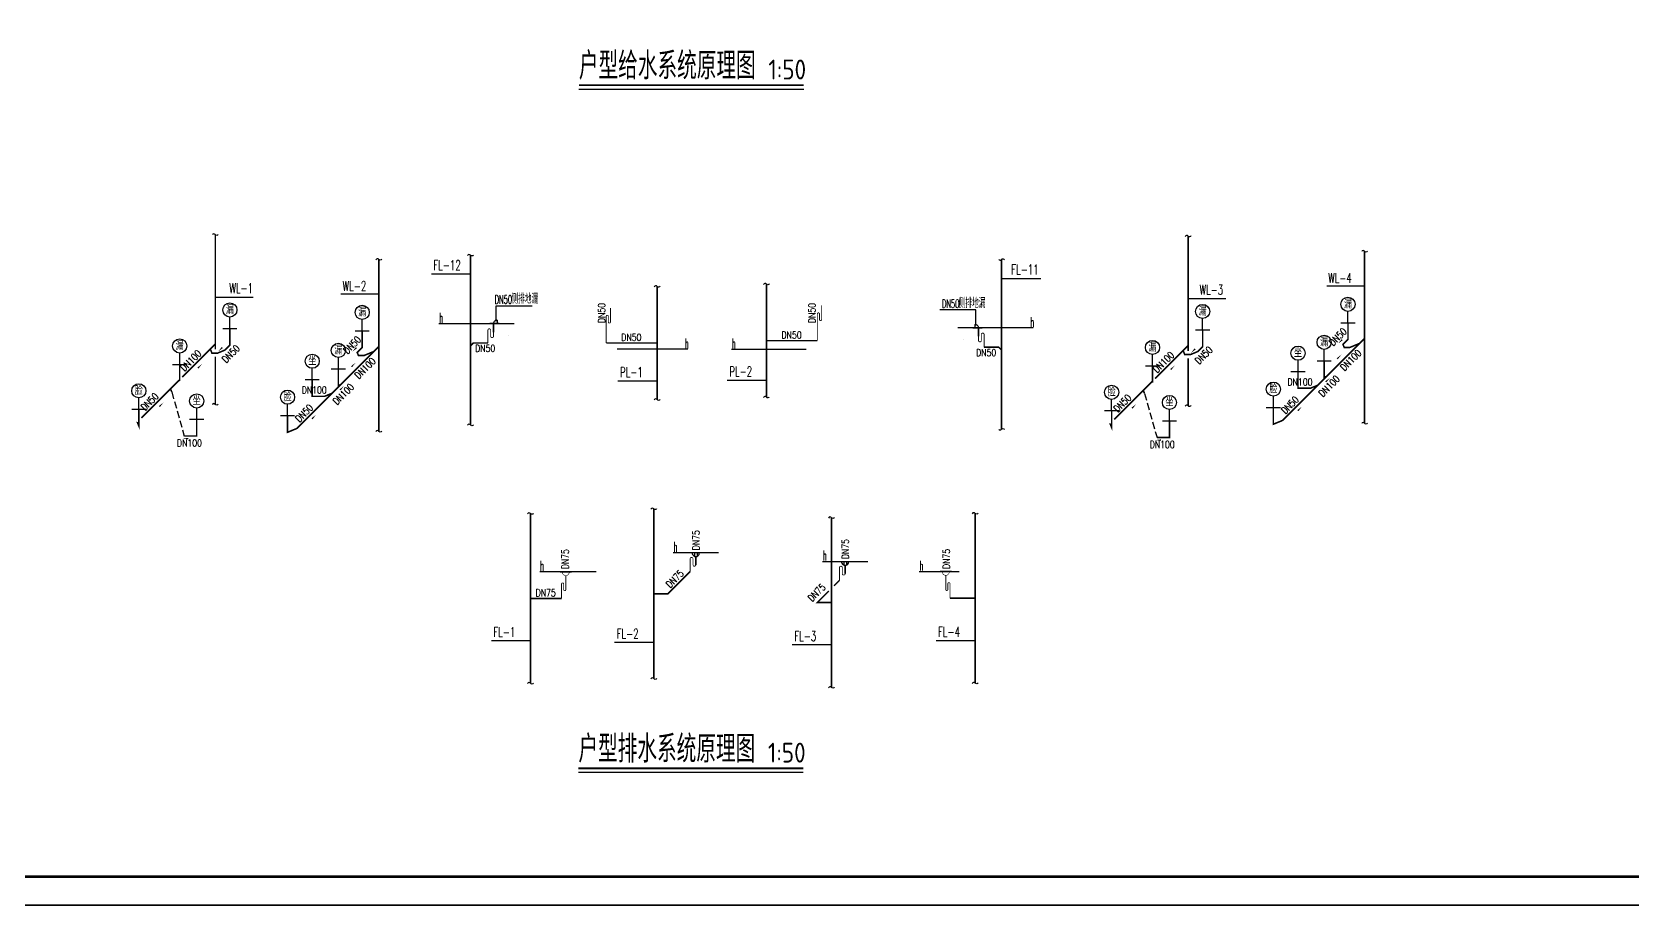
# Model space of a CAD drawing. Extents: x 27938 to 1507990, y 110129 to 923079.
# Drawn here: x 1194209 to 1222480, y 516555 to 531987 of the extents above; entities that cross this region are included whole.
import ezdxf
from ezdxf.enums import TextEntityAlignment as Align

# ---------------------------------------------------------------- set-up
doc = ezdxf.new("R2010")
doc.units = 0
doc.header["$LTSCALE"] = 1000
doc.header["$MEASUREMENT"] = 0
doc.linetypes.add('CONTINOUS', pattern=[0])
doc.linetypes.add('DASH', pattern=[0.35, 0.25, -0.1])
for name, color, linetype in [('----给排水', 4, 'Continuous'), ('DIM_SYMB', 3, 'Continuous'), ('DIM_废水', 31, 'Continuous'), ('DIM_污水', 2, 'Continuous'), ('DIM_阳台', 3, 'Continuous'), ('EQUIP_地漏', 7, 'Continuous'), ('EQUIP_废水', 7, 'Continuous'), ('EQUIP_污水', 7, 'Continuous'), ('EQUIP_餐饮排水', 7, 'Continuous'), ('GSG', 7, 'CONTINOUS'), ('PIPE-废水', 31, 'TG_F'), ('PIPE-污水', 2, 'W'), ('PIPE-餐饮排水', 41, 'P'), ('TEXT_废水', 7, 'Continuous'), ('TEXT_污水', 7, 'Continuous'), ('TEXT_餐饮排水', 7, 'Continuous'), ('TWT_IDEN', 3, 'Continuous'), ('TWT_LEAD', 3, 'Continuous'), ('TWT_TITLE', 7, 'Continuous'), ('图框', 140, 'Continuous')]:
    doc.layers.add(name, color=color, linetype=linetype)
doc.styles.add('_TWT_PIPEDN', font='SIMPLEX', dxfattribs={"width": 0.8, "height": 3.5, "bigfont": 'HZTXT'})
doc.styles.add('_TWT_SERIAL', font='SIMPLEX', dxfattribs={"width": 0.8, "height": 3.5, "bigfont": 'HZTXT'})
doc.styles.add('DIM_FONT_T3', font='SIMPLEX', dxfattribs={"width": 0.705882, "bigfont": 'GBCBIG'})
doc.styles.add('HZ', font='txt', dxfattribs={"bigfont": 'hztxt'})
doc.styles.get("Standard").update_dxf_attribs({"font": 'gbenor.shx', "bigfont": 'gbcbig.shx'})
doc.styles.add('TG_LINETYPE', font='SIMPLEX', dxfattribs={"width": 0.8, "height": 3, "bigfont": 'HZTXT'})
doc.linetypes.add('P', pattern='A,3,-0.2,["P",Standard,S=0.25,R=0,X=-0.1,Y=-0.115],-0.2', length=3.4)
doc.linetypes.add('TG_F', pattern='A,2,-0.3,["F",TG_LINETYPE,S=0.1,R=0,X=-0.23,Y=-0.15],0', length=2.3)
doc.linetypes.add('W', pattern='A,3,-0.2,["W",Standard,S=0.25,R=0,X=-0.1,Y=-0.115],-0.2', length=3.4)

# ---------------------------------------------------------------- blocks, each defined once
blk = doc.blocks.new('A$C4167170E')
blk.add_line((67, 61), (67, 0))
blk.add_lwpolyline([(67, 62, 0.433509), (0, 0, 0.433509)], format="xyb")
blk.add_lwpolyline([(99, 0), (-66, 0)])
at = {"style": 'HZ', "text_generation_flag": 4, "width": 1, "flags": 1}
for tag in ['UNIT', 'SPEC', 'WHAT']:
    blk.add_attdef(tag, (0, 62), '', height=0.0005, rotation=90, dxfattribs=at)
blk = doc.blocks.new('$TwtSys$00000091')
at = {"const_width": 30}
blk.add_lwpolyline([(0, 0), (0, 944, -1), (75, 944), (75, 744, 1), (150, 744), (150, 1244)], format="xyb", dxfattribs=at)
blk = doc.blocks.new('$TwtSys$00000325')
at = {"layer": 'GSG'}
for p, q in [((-124, 436), (124, 436)), ((-46, 436), (-46, 304)), ((46, 436), (46, 304))]:
    blk.add_line(p, q, dxfattribs=at)
at = {"layer": 'GSG', "const_width": 50}
blk.add_lwpolyline([(0, 295), (0, 0)], dxfattribs=at)
at = {"layer": 'GSG'}
blk.add_arc((0, 420), 125, 172.4512, 7.5488, dxfattribs=at)
blk = doc.blocks.new('$TwtSys$00000132')
at = {"elevation": 0}
blk.add_lwpolyline([(7, -101, -0.575183), (0, 0, 0.604745), (-11, 101, 16.924828)], format="xyb", dxfattribs=at)
blk = doc.blocks.new('$ATTACHMENT$00000056')
at = {"const_width": 30}
blk.add_lwpolyline([(0, 0), (0, 462, -0.75), (100, 462), (100, 227, 0.749772), (200, 225), (200, 531)], format="xyb", dxfattribs=at)
blk = doc.blocks.new('$ATTACHMENT$00000196')
blk.add_line((53, 944), (-347, 944))
for points, const_width in [([(-25, 944, -1.067664), (-275, 944)], 20), ([(0, 0), (0, 512, 1), (-75, 512), (-75, 312, -1), (-150, 312), (-150, 810)], 30)]:
    blk.add_lwpolyline(points, format="xyb", dxfattribs=dict(const_width=const_width))
at = {"style": 'HZ', "flags": 1}
for tag in ['WHAT', 'SPEC', 'UNIT']:
    blk.add_attdef(tag, (-150, 810), '', height=0.001, dxfattribs=at)

msp = doc.modelspace()

# ---------------------------------------------------------------- hatches: boundary and pattern name
at = {"layer": 'PIPE-废水'}
for points in [[(1202007, 526490.1), (1201997.3, 526499.9), (1202001.3, 526503.9)], [(1202007, 526490.1), (1202007, 526503.9), (1202001.3, 526503.9)], [(1211290.1, 526414.7), (1211290.1, 526428.4), (1211295.8, 526428.4)], [(1211290.1, 526414.7), (1211299.8, 526424.4), (1211295.8, 526428.4)], [(1205445.7, 522056.5), (1205455.4, 522046.7), (1205451.4, 522042.7)], [(1205445.7, 522056.5), (1205445.7, 522042.7), (1205451.4, 522042.7)], [(1208084.3, 521901), (1208074.6, 521910.7), (1208051.1, 521887.2)], [(1208084.3, 521901), (1208084.3, 521887.2), (1208051.1, 521887.2)]]:
    msp.add_hatch(color=256, dxfattribs=at).paths.add_polyline_path(points)
at = {"layer": 'PIPE-污水'}
for points in [[(1197705.2, 526452.1), (1197714.9, 526442.4), (1197718.9, 526446.4)], [(1197705.2, 526452.1), (1197718.9, 526452.1), (1197718.9, 526446.4)], [(1214893.9, 526425.7), (1214903.6, 526416), (1214907.6, 526420)], [(1214893.9, 526425.7), (1214907.6, 526425.7), (1214907.6, 526420)], [(1217373.5, 526464), (1217363.8, 526473.7), (1217357.3, 526467.2)], [(1217373.5, 526464), (1217360.8, 526458.7), (1217357.3, 526467.2)], [(1217395.5, 526411), (1217382.8, 526405.7), (1217386.3, 526397.2)], [(1217395.5, 526411), (1217395.5, 526397.2), (1217386.3, 526397.2)], [(1217461.9, 526552.4), (1217471.6, 526542.7), (1217475.7, 526546.7)], [(1217461.9, 526552.4), (1217475.7, 526552.4), (1217475.7, 526546.7)], [(1217495.5, 526411), (1217500.7, 526398.3), (1217498.2, 526397.2)], [(1217495.5, 526411), (1217495.5, 526397.2), (1217498.2, 526397.2)], [(1197388.8, 526310.7), (1197376.1, 526305.4), (1197379.6, 526296.9)], [(1197388.8, 526310.7), (1197388.8, 526296.9), (1197379.6, 526296.9)], [(1197488.8, 526310.7), (1197494, 526298), (1197491.5, 526296.9)], [(1197488.8, 526310.7), (1197488.8, 526296.9), (1197491.5, 526296.9)], [(1197616.8, 526363.7), (1197622.1, 526351), (1197624.6, 526352)], [(1197616.8, 526363.7), (1197626.5, 526354), (1197624.6, 526352)], [(1199955.1, 526321.3), (1199945.4, 526331.1), (1199938.9, 526324.6)], [(1199955.1, 526321.3), (1199942.4, 526316.1), (1199938.9, 526324.6)], [(1199977.1, 526268.3), (1199964.4, 526263), (1199967.9, 526254.5)], [(1199977.1, 526268.3), (1199977.1, 526254.5), (1199967.9, 526254.5)], [(1200043.5, 526409.7), (1200053.2, 526400), (1200057.3, 526404)], [(1200043.5, 526409.7), (1200057.3, 526409.7), (1200057.3, 526404)], [(1200077.1, 526268.3), (1200082.4, 526255.6), (1200079.8, 526254.5)], [(1200077.1, 526268.3), (1200077.1, 526254.5), (1200079.8, 526254.5)], [(1214577.4, 526284.3), (1214564.7, 526279), (1214568.3, 526270.5)], [(1214577.4, 526284.3), (1214577.4, 526270.5), (1214568.3, 526270.5)], [(1214677.4, 526284.3), (1214682.7, 526271.6), (1214680.2, 526270.5)], [(1214677.4, 526284.3), (1214677.4, 526270.5), (1214680.2, 526270.5)], [(1214805.5, 526337.3), (1214810.7, 526324.6), (1214813.3, 526325.7)], [(1214805.5, 526337.3), (1214815.2, 526327.6), (1214813.3, 526325.7)], [(1217040.2, 525880.6), (1217045.4, 525867.9), (1217026.4, 525860.1)], [(1217040.2, 525880.6), (1217026.4, 525880.6), (1217026.4, 525860.1)], [(1199621.8, 525738), (1199627, 525725.3), (1199608, 525717.4)], [(1199621.8, 525738), (1199608, 525738), (1199608, 525717.4)], [(1216579.2, 525689.6), (1216579.2, 525675.9), (1216565.4, 525675.9)], [(1216579.2, 525689.6), (1216565.4, 525689.6), (1216565.4, 525675.9)], [(1216799.1, 525689.6), (1216804.4, 525676.9), (1216801.8, 525675.9)], [(1216799.1, 525689.6), (1216799.1, 525675.9), (1216801.8, 525675.9)], [(1199160.8, 525546.9), (1199160.8, 525533.2), (1199147.1, 525533.2)], [(1199160.8, 525546.9), (1199147.1, 525546.9), (1199147.1, 525533.2)], [(1199380.7, 525546.9), (1199386, 525534.2), (1199383.4, 525533.2)], [(1199380.7, 525546.9), (1199380.7, 525533.2), (1199383.4, 525533.2)], [(1196069, 525090.9), (1196059.3, 525100.6), (1196052.8, 525094.1)], [(1196069, 525090.9), (1196056.3, 525085.6), (1196052.8, 525094.1)], [(1196096.8, 525023.7), (1196084.1, 525018.5), (1196110.6, 524954.6)], [(1196096.8, 525023.7), (1196110.6, 525023.7), (1196110.6, 524954.6)], [(1213257.7, 525064.5), (1213248, 525074.3), (1213241.5, 525067.8)], [(1213257.7, 525064.5), (1213245, 525059.3), (1213241.5, 525067.8)], [(1213285.5, 524997.4), (1213272.8, 524992.1), (1213299.3, 524928.2)], [(1213285.5, 524997.4), (1213299.3, 524997.4), (1213299.3, 524928.2)], [(1216142.9, 525053.3), (1216148.2, 525040.6), (1216129.2, 525032.7)], [(1216142.9, 525053.3), (1216129.2, 525053.3), (1216129.2, 525032.7)], [(1216305.1, 525120.5), (1216310.4, 525107.8), (1216312.9, 525108.8)], [(1216305.1, 525120.5), (1216314.8, 525110.8), (1216312.9, 525108.8)], [(1197119, 524845.1), (1197119, 524831.3), (1197132.7, 524831.3)], [(1197119, 524845.1), (1197132.7, 524845.1), (1197132.7, 524831.3)], [(1198724.5, 524910.7), (1198729.8, 524898), (1198710.8, 524890.1)], [(1198724.5, 524910.7), (1198710.8, 524910.7), (1198710.8, 524890.1)], [(1198886.7, 524977.8), (1198892, 524965.1), (1198894.5, 524966.2)], [(1198886.7, 524977.8), (1198896.4, 524968.1), (1198894.5, 524966.2)], [(1214307.6, 524818.7), (1214307.6, 524805), (1214321.4, 524805)], [(1214307.6, 524818.7), (1214321.4, 524818.7), (1214321.4, 524805)]]:
    msp.add_hatch(color=256, dxfattribs=at).paths.add_polyline_path(points)

# ---------------------------------------------------------------- linework, layer by layer
at = {"layer": '----给排水', "color": 8, "linetype": 'DASH', "ltscale": 0.5}
for points in [[(1196677.9, 525624.8), (1196899.1, 524845.1)], [(1213866.5, 525598.4), (1214087.7, 524818.7)]]:
    msp.add_lwpolyline(points, dxfattribs=at)
at = {"layer": 'DIM_SYMB', "const_width": 35}
for points in [[(1203871.9, 531046.8), (1207844.1, 531046.8)], [(1203863.7, 518971.2), (1207836, 518971.2)]]:
    msp.add_lwpolyline(points, dxfattribs=at)
at = {"layer": 'DIM_SYMB'}
for points in [[(1203871.9, 530976.8), (1207844.1, 530976.8)], [(1203863.7, 518901.2), (1207836, 518901.2)]]:
    msp.add_lwpolyline(points, dxfattribs=at)
at = {"layer": 'DIM_废水'}
for p, q in [((1201957, 527706.9), (1201265.4, 527706.9)), ((1211340.1, 527631.5), (1212031.8, 527631.5)), ((1205254.9, 525817), (1204563.2, 525817)), ((1207186.2, 525829), (1206494.6, 525829)), ((1203017.5, 521223.5), (1202325.9, 521223.5)), ((1205195.6, 521193.6), (1204503.9, 521193.6)), ((1208334.4, 521151), (1207642.8, 521151)), ((1210874.6, 521227.5), (1210182.9, 521227.5))]:
    msp.add_line(p, q, dxfattribs=at)
at = {"layer": 'DIM_污水'}
for p, q in [((1197447.9, 527300.2), (1198116.2, 527300.2)), ((1199667.8, 527359.1), (1200336.2, 527359.1)), ((1214636.5, 527273.9), (1215304.9, 527273.9)), ((1217086.2, 527501.8, -0.2), (1217754.6, 527501.8, -0.2))]:
    msp.add_line(p, q, dxfattribs=at)
for points in [[(1197676.6, 526515.6, 0, 0, 0), (1197499.8, 526338.8, 0, 26.7, 0), (1197570.5, 526409.5, 0, 0, 0)], [(1200047.6, 526512.6, 0, 0, 0), (1199870.8, 526335.8, 0, 26.7, 0), (1199941.5, 526406.5, 0, 0, 0)], [(1214865.2, 526489.2, 0, 0, 0), (1214688.5, 526312.4, 0, 26.7, 0), (1214759.2, 526383.1, 0, 0, 0)], [(1217466, 526655.2, 0, 0, 0), (1217289.2, 526478.4, 0, 26.7, 0), (1217359.9, 526549.2, 0, 0, 0)], [(1197034.7, 525940, 0, 0, 0), (1197211.5, 526116.8, 0, 26.7, 0), (1197140.8, 526046.1, 0, 0, 0)], [(1199747.9, 525962.4, 0, 0, 0), (1199924.7, 526139.2, 0, 26.7, 0), (1199854, 526068.5, 0, 0, 0)], [(1217166.3, 526105.1, 0, 0, 0), (1217343.1, 526281.9, 0, 26.7, 0), (1217272.4, 526211.1, 0, 0, 0)], [(1214223.4, 525913.7, 0, 0, 0), (1214400.2, 526090.4, 0, 26.7, 0), (1214329.4, 526019.7, 0, 0, 0)], [(1216963.3, 525696.2, 0, 0, 0), (1217140.1, 525872.9, 0, 26.7, 0), (1217069.4, 525802.2, 0, 0, 0)], [(1199544.9, 525553.5, 0, 0, 0), (1199721.7, 525730.3, 0, 26.7, 0), (1199651, 525659.6, 0, 0, 0)], [(1196352.8, 525258.1, 0, 0, 0), (1196529.6, 525434.9, 0, 26.7, 0), (1196458.9, 525364.2, 0, 0, 0)], [(1213541.5, 525231.8, 0, 0, 0), (1213718.3, 525408.6, 0, 26.7, 0), (1213647.6, 525337.8, 0, 0, 0)], [(1216469.9, 525186.9, 0, 0, 0), (1216646.7, 525363.6, 0, 26.7, 0), (1216576, 525292.9, 0, 0, 0)], [(1199051.5, 525044.2, 0, 0, 0), (1199228.3, 525221, 0, 26.7, 0), (1199157.6, 525150.3, 0, 0, 0)], [(1197119.1, 524799, 0, 0, 0), (1196869.1, 524799, 0, 26.7, 0), (1196969.1, 524799, 0, 0, 0)], [(1214307.8, 524772.6, 0, 0, 0), (1214057.8, 524772.6, 0, 26.7, 0), (1214157.8, 524772.6, 0, 0, 0)]]:
    msp.add_lwpolyline(points, format="xyseb", dxfattribs=at)
at = {"layer": 'DIM_阳台', "color": 7}
for p, q in [((1201396.7, 526831.1), (1202727.9, 526831.1)), ((1211900.4, 526755.7), (1210569.3, 526755.7)), ((1205797.4, 526378.1), (1204548.1, 526378.1)), ((1206568.3, 526378.1), (1207885.5, 526378.1)), ((1205537.2, 522785.2), (1206339.1, 522785.2)), ((1208175.9, 522629.8, 0), (1208977.7, 522629.8, 0)), ((1203180.6, 522447.4), (1204175.1, 522447.4)), ((1209883.6, 522451.3), (1210592.3, 522451.3))]:
    msp.add_line(p, q, dxfattribs=at)
at = {"layer": 'PIPE-废水', "ltscale": 0.25, "const_width": 27.5}
for points in [[(1201957, 526440.2), (1201957, 528040)], [(1211340.1, 526364.7), (1211340.1, 527964.5)], [(1202364, 526680.3), (1202364, 526831.1)], [(1210933.2, 526604.8), (1210933.2, 526755.7)], [(1202007, 526490.1), (1201957, 526440.2)], [(1201957, 525040), (1201957, 526440.2)], [(1202007, 526490.1), (1202264, 526490.1)], [(1211290.1, 526414.7), (1211033.2, 526414.6)], [(1211290.1, 526414.7), (1211340.1, 526364.7)], [(1211340.1, 524964.5), (1211340.1, 526364.7)], [(1203017.5, 521973.5), (1203017.5, 523473.5)], [(1205195.6, 522056.5), (1205195.6, 523556.5)], [(1208334.4, 521901), (1208334.4, 523401)], [(1210874.6, 521977.5), (1210874.6, 523477.5)], [(1205445.7, 522056.5), (1205838.1, 522448.9)], [(1208379.5, 522196.2), (1208476.8, 522293.4)], [(1203017.5, 520473.5), (1203017.5, 521973.5)], [(1205195.6, 522056.5), (1205445.7, 522056.5)], [(1205195.6, 520556.5), (1205195.6, 522056.5)], [(1208084.3, 521901), (1208289.4, 522106)], [(1208334.4, 521901), (1208084.3, 521901)], [(1208334.4, 520401), (1208334.4, 521901)], [(1210874.6, 520477.5), (1210874.6, 521977.5)]]:
    msp.add_lwpolyline(points, dxfattribs=at)
at = {"layer": 'PIPE-废水', "ltscale": 0.5, "const_width": 27.5}
for points in [[(1203017.5, 521973.5), (1203565.6, 521973.5)], [(1210874.6, 521977.5), (1210429.6, 521977.5)]]:
    msp.add_lwpolyline(points, dxfattribs=at)
at = {"layer": 'PIPE-污水', "ltscale": 0.25, "const_width": 27.5}
for points in [[(1197447.9, 526469.8), (1197447.9, 528404.5)], [(1214636.5, 526443.4), (1214636.5, 528378.1)], [(1217754.6, 526570.1), (1217754.6, 528109.7)], [(1200336.2, 526427.4), (1200336.2, 527967)], [(1197705.2, 526452.1), (1197705.2, 526748)], [(1200043.5, 526409.7), (1200043.5, 526705.7)], [(1214893.9, 526425.7), (1214893.9, 526721.7)], [(1217461.9, 526552.4), (1217461.9, 526848.3)], [(1197359.5, 526381.4), (1197447.9, 526469.8)], [(1197616.8, 526363.7), (1197705.2, 526452.1)], [(1199955.1, 526321.3), (1200043.5, 526409.7)], [(1200247.8, 526339), (1200336.2, 526427.4)], [(1200336.2, 524927.4), (1200336.2, 526427.4)], [(1214548.1, 526355), (1214636.5, 526443.4)], [(1214805.5, 526337.3), (1214893.9, 526425.7)], [(1217082.8, 525898.3), (1217666.2, 526481.7)], [(1217373.5, 526464), (1217461.9, 526552.4)], [(1217373.5, 526464), (1217395.5, 526411)], [(1217495.5, 526411), (1217395.5, 526411)], [(1217495.5, 526411), (1217666.2, 526481.7)], [(1217666.2, 526481.7), (1217754.6, 526570.1)], [(1217754.6, 525070.1), (1217754.6, 526570.1)], [(1196863.9, 525885.8), (1197359.5, 526381.4)], [(1197388.8, 526310.7), (1197359.5, 526381.4)], [(1197388.8, 526310.7), (1197488.8, 526310.7)], [(1197616.8, 526363.7), (1197488.8, 526310.7)], [(1199664.4, 525755.6), (1200247.8, 526339)], [(1199955.1, 526321.3), (1199977.1, 526268.3)], [(1200077.1, 526268.3), (1199977.1, 526268.3)], [(1200077.1, 526268.3), (1200247.8, 526339)], [(1214052.5, 525859.4), (1214548.1, 526355)], [(1214577.4, 526284.3), (1214548.1, 526355)], [(1214577.4, 526284.3), (1214677.4, 526284.3)], [(1214805.5, 526337.3), (1214677.4, 526284.3)], [(1217040.2, 525880.6), (1217040.2, 526176.6)], [(1196655.9, 525677.8), (1196811.5, 525833.4)], [(1196811.5, 525833.4), (1196818.8, 525815.7)], [(1196818.8, 525815.7), (1196818.8, 526111.6)], [(1199160.8, 525546.9), (1199160.8, 525842.9)], [(1199621.8, 525738), (1199621.8, 526033.9)], [(1214007.5, 525789.3), (1214007.5, 526085.3)], [(1216305.1, 525120.5), (1217082.8, 525898.3)], [(1216579.2, 525689.6), (1216579.2, 525985.5)], [(1217082.8, 525898.3), (1217040.2, 525880.6)], [(1196141.9, 525163.8), (1196655.9, 525677.8)], [(1196677.9, 525624.8), (1196655.9, 525677.8)], [(1198886.7, 524977.8), (1199664.4, 525755.6)], [(1199380.7, 525546.9), (1199508.7, 525600)], [(1199664.4, 525755.6), (1199621.8, 525738)], [(1213330.6, 525137.4), (1213844.6, 525651.4)], [(1213844.6, 525651.4), (1214000.1, 525807)], [(1213866.5, 525598.4), (1213844.6, 525651.4)], [(1214000.1, 525807), (1214007.5, 525789.3)], [(1216799.1, 525689.6), (1216579.2, 525689.6)], [(1216799.1, 525689.6), (1216927.1, 525742.6)], [(1196096.8, 525023.7), (1196096.8, 525319.7)], [(1199380.7, 525546.9), (1199160.8, 525546.9)], [(1213285.5, 524997.4), (1213285.5, 525293.3)], [(1216142.9, 525053.3), (1216142.9, 525349.3)], [(1196069, 525090.9), (1196096.8, 525023.7)], [(1197119, 524845.1), (1197119, 525141)], [(1198724.5, 524910.7), (1198724.5, 525206.6)], [(1213257.7, 525064.5), (1213285.5, 524997.4)], [(1214307.6, 524818.7), (1214307.6, 525114.7)], [(1216305.1, 525120.5), (1216142.9, 525053.3)], [(1196899.1, 524845.1), (1197119, 524845.1)], [(1198886.7, 524977.8), (1198724.5, 524910.7)], [(1214087.7, 524818.7), (1214307.6, 524818.7)]]:
    msp.add_lwpolyline(points, dxfattribs=at)
at = {"layer": 'PIPE-污水', "ltscale": 0.5, "const_width": 27.5}
for points in [[(1197447.9, 526374.4), (1197447.9, 526469.8)], [(1214636.5, 526348), (1214636.5, 526443.4)], [(1197447.9, 525404.5), (1197447.9, 526246.9)], [(1214636.5, 525378.1), (1214636.5, 526220.5)]]:
    msp.add_lwpolyline(points, dxfattribs=at)
at = {"layer": 'PIPE-餐饮排水', "ltscale": 0.25, "const_width": 27.5}
for points in [[(1207186.2, 526531.1), (1207186.2, 527531.1)], [(1205254.9, 526488.4), (1205254.9, 527488.4)], [(1204354.9, 526488.4), (1205254.9, 526488.4)], [(1205254.9, 525488.4), (1205254.9, 526488.4)], [(1208086.2, 526531.1), (1207186.2, 526531.1)], [(1207186.2, 525531.1), (1207186.2, 526531.1)]]:
    msp.add_lwpolyline(points, dxfattribs=at)
at = {"layer": 'TWT_IDEN'}
for p, q in [((1217461.9, 526848.3), (1217461.9, 527048.3)), ((1197580.2, 526748, 0.2), (1197830.2, 526748, 0.2)), ((1197705.2, 526748, 0.2), (1197705.2, 526948, 0.2)), ((1199918.5, 526705.7, 0.2), (1200168.5, 526705.7, 0.2)), ((1200043.5, 526705.7, 0.2), (1200043.5, 526905.7, 0.2)), ((1214768.9, 526721.7, 0.2), (1215018.9, 526721.7, 0.2)), ((1214893.9, 526721.7, 0.2), (1214893.9, 526921.7, 0.2)), ((1217336.9, 526848.3), (1217586.9, 526848.3)), ((1196818.8, 526111.6, 0.2), (1196818.8, 526311.6, 0.2)), ((1199621.8, 526033.9, 0.2), (1199621.8, 526233.9, 0.2)), ((1214007.5, 526085.3, 0.2), (1214007.5, 526285.3, 0.2)), ((1216579.2, 525984.5), (1216579.2, 526184.5)), ((1216915.2, 526176.6), (1217165.2, 526176.6)), ((1217040.2, 526176.6), (1217040.2, 526376.6)), ((1196693.8, 526111.6, 0.2), (1196943.8, 526111.6, 0.2)), ((1199160.8, 525841.8, 0.2), (1199160.8, 526041.8, 0.2)), ((1199496.8, 526033.9, 0.2), (1199746.8, 526033.9, 0.2)), ((1213882.5, 526085.3, 0.2), (1214132.5, 526085.3, 0.2)), ((1216454.2, 525984.5), (1216704.2, 525984.5)), ((1199035.8, 525841.8, 0.2), (1199285.8, 525841.8, 0.2)), ((1195971.8, 525319.7, 0.2), (1196221.8, 525319.7, 0.2)), ((1196096.8, 525319.7, 0.2), (1196096.8, 525519.7, 0.2)), ((1197119, 525140, 0.2), (1197119, 525340, 0.2)), ((1198724.5, 525206.6, 0.2), (1198724.5, 525406.6, 0.2)), ((1213160.5, 525293.3, 0.2), (1213410.5, 525293.3, 0.2)), ((1213285.5, 525293.3, 0.2), (1213285.5, 525493.3, 0.2)), ((1214307.6, 525113.6, 0.2), (1214307.6, 525313.6, 0.2)), ((1216017.9, 525349.3), (1216267.9, 525349.3)), ((1216142.9, 525349.3), (1216142.9, 525549.3)), ((1196994, 525140, 0.2), (1197244, 525140, 0.2)), ((1198599.5, 525206.6, 0.2), (1198849.5, 525206.6, 0.2)), ((1214182.6, 525113.6, 0.2), (1214432.6, 525113.6, 0.2))]:
    msp.add_line(p, q, dxfattribs=at)
for centre in [(1217461.9, 527173.3, -0.2), (1197705.2, 527073), (1200043.5, 527030.7), (1214893.9, 527046.7), (1196818.8, 526436.6), (1199621.8, 526358.9), (1214007.5, 526410.3), (1216579.2, 526309.5, -0.2), (1217040.2, 526501.6, -0.2), (1199160.8, 526166.8), (1196096.8, 525644.7), (1197119, 525465), (1198724.5, 525531.6), (1213285.5, 525618.3), (1214307.6, 525438.6), (1216142.9, 525674.3, -0.2)]:
    msp.add_circle(centre, 125, dxfattribs=at)
at = {"layer": 'TWT_LEAD'}
for p, q in [((1202409.6, 526876.9), (1202409.6, 527148.8)), ((1202409.6, 527148.8), (1203045.1, 527148.8)), ((1210887.5, 527073.3), (1210252, 527073.3)), ((1210887.5, 526801.4), (1210887.5, 527073.3))]:
    msp.add_line(p, q, dxfattribs=at)
at = {"layer": 'TWT_TITLE'}
msp.add_lwpolyline([(1189384.5, 516554.9), (1242250.5, 516554.9), (1242250.5, 546254.9), (1189384.5, 546254.9)], close=True, dxfattribs=at)
at = {"layer": 'TWT_TITLE', "const_width": 50}
msp.add_lwpolyline([(1190634.5, 517054.9), (1241750.5, 517054.9), (1241750.5, 545754.9), (1190634.5, 545754.9)], close=True, dxfattribs=at)
at = {"layer": '图框'}
msp.add_lwpolyline([(1189384.5, 546254.9), (1242250.5, 546254.9), (1242250.5, 516554.9), (1189384.5, 516554.9)], close=True, dxfattribs=at)
msp.add_lwpolyline([(1189384.5, 546254.9), (1242250.5, 546254.9), (1242250.5, 516554.9), (1189384.5, 516554.9)], close=True, dxfattribs=at)
at = {"layer": '图框', "const_width": 50}
msp.add_lwpolyline([(1241750.5, 517054.9), (1241750.5, 545754.9), (1190634.5, 545754.9), (1190634.5, 517054.9)], close=True, dxfattribs=at)

# ---------------------------------------------------------------- block references
at = {"layer": '----给排水', "ltscale": 0.5}
msp.add_blockref('A$C4167170E', (1202364, 526831.1), dxfattribs=at)
at = {"layer": '----给排水', "ltscale": 0.5, "xscale": -1}
msp.add_blockref('A$C4167170E', (1210933.2, 526755.7), dxfattribs=at)
at = {"layer": 'EQUIP_地漏', "xscale": 0.5, "yscale": 0.5, "zscale": 0.5}
for p in [(1205938.1, 522567.2), (1208576.8, 522411.8)]:
    msp.add_blockref('$TwtSys$00000325', p, dxfattribs=at)
at = {"layer": 'EQUIP_废水', "xscale": 0.5, "zscale": 0.5, "rotation": 90}
for p, yscale in [((1201957, 528040), 0.5), ((1211340.1, 527964.5), -0.5), ((1201957, 525040), 0.5), ((1211340.1, 524964.5), -0.5), ((1203017.5, 523473.5), 0.5), ((1205195.6, 523556.5), 0.5), ((1208334.4, 523401), 0.5), ((1210874.6, 523477.5), 0.5), ((1203017.5, 520473.5), 0.5), ((1205195.6, 520556.5), 0.5), ((1210874.6, 520477.5), 0.5), ((1208334.4, 520401), 0.5)]:
    msp.add_blockref('$TwtSys$00000132', p, dxfattribs=dict(at, yscale=yscale))
at = {"layer": 'EQUIP_污水', "xscale": 0.5, "zscale": 0.5}
for name, p, yscale, rotation in [('$TwtSys$00000132', (1197447.9, 528404.5), 0.5, 90), ('$TwtSys$00000132', (1214636.5, 528378.1), 0.5, 90), ('$TwtSys$00000132', (1217754.6, 528109.7), 0.5, 90), ('$TwtSys$00000132', (1200336.2, 527967), 0.5, 90), ('$ATTACHMENT$00000056', (1211033.2, 526414.6), -0.5, 180), ('$TwtSys$00000132', (1197447.9, 525404.5), 0.5, 90), ('$TwtSys$00000132', (1214636.5, 525378.1), 0.5, 90), ('$TwtSys$00000132', (1217754.6, 525070.1), 0.5, 90), ('$TwtSys$00000132', (1200336.2, 524927.4), 0.5, 90), ('$ATTACHMENT$00000196', (1203565.6, 521973.5), -0.5, 180)]:
    msp.add_blockref(name, p, dxfattribs=dict(at, yscale=yscale, rotation=rotation))
at = {"layer": 'EQUIP_污水', "xscale": 0.5, "yscale": 0.5, "zscale": 0.5}
for name, p in [('$TwtSys$00000091', (1204354.9, 526488.4)), ('$TwtSys$00000091', (1208086.2, 526531.1)), ('$ATTACHMENT$00000056', (1202264, 526490.1)), ('$ATTACHMENT$00000056', (1205838.1, 522448.9)), ('$ATTACHMENT$00000056', (1208476.8, 522293.4)), ('$ATTACHMENT$00000196', (1210429.6, 521977.5))]:
    msp.add_blockref(name, p, dxfattribs=at)
at = {"layer": 'EQUIP_餐饮排水', "xscale": 0.5, "yscale": 0.5, "zscale": 0.5, "rotation": 89.99999960244831}
for p in [(1207186.2, 527531.1), (1205254.9, 527488.4), (1205254.9, 525488.4), (1207186.2, 525531.1)]:
    msp.add_blockref('$TwtSys$00000132', p, dxfattribs=at)

# ---------------------------------------------------------------- texts
at = {"style": 'HZ', "text_generation_flag": 4, "width": 1, "flags": 1}
for tag, p, s in [('WHAT', (1202630.6, 526623.6), '雨水斗'), ('SPEC', (1202630.6, 526623.6), 'DN100'), ('UNIT', (1202630.6, 526623.6), '套'), ('WHAT', (1210666.5, 526548.1), '雨水斗'), ('SPEC', (1210666.5, 526548.1), 'DN100'), ('UNIT', (1210666.5, 526548.1), '套')]:
    msp.add_attdef(tag, p, s, height=0.0005, rotation=90, dxfattribs=at)
at = {"layer": 'DIM_SYMB', "color": 7}
for s, height, p in [('户型给水系统原理图', 482.27, (1203871.9, 531148.7)), ('1:50', 350, (1207219.7, 531148.7)), ('户型排水系统原理图', 482.27, (1203863.7, 519073.1)), ('1:50', 350, (1207211.6, 519073.1))]:
    msp.add_text(s, height=height, dxfattribs=at).set_placement(p)
at = {"layer": 'DIM_废水', "color": 7, "style": '_TWT_SERIAL', "width": 0.64}
for s, p in [('FL-12', (1201300.4, 527776.9)), ('FL-11', (1211511.4, 527701.5)), ('PL-1', (1204598.2, 525887)), ('PL-2', (1206529.6, 525899)), ('FL-1', (1202360.9, 521293.5)), ('FL-2', (1204538.9, 521263.6)), ('FL-3', (1207677.8, 521221)), ('FL-4', (1210217.9, 521297.5))]:
    msp.add_text(s, height=175, dxfattribs=at).set_placement(p)
at = {"layer": 'DIM_污水', "color": 7, "style": '_TWT_SERIAL', "width": 0.64}
for s, p in [('WL-1', (1197697.2, 527370.2)), ('WL-2', (1199698.5, 527408.6)), ('WL-4', (1217111.6, 527551.2, -0.2)), ('WL-3', (1214837.9, 527343.9))]:
    msp.add_text(s, height=175, dxfattribs=at).set_placement(p)
at = {"layer": 'DIM_阳台', "color": 7, "style": '_TWT_SERIAL', "width": 0.48}
for p in [(1201404.1, 526845.4), (1211849.1, 526770), (1205746, 526392.4), (1206575.7, 526392.4), (1205544.5, 522799.5), (1208183.2, 522644, 0), (1203187.9, 522461.7), (1209891, 522465.6)]:
    msp.add_text('h', height=175, dxfattribs=at).set_placement(p)
at = {"layer": 'TEXT_废水', "style": '_TWT_PIPEDN', "width": 0.8}
for rotation, p in [(90, (1206002.9, 522823.8)), (90, (1203692.3, 522490)), (90, (1208641.6, 522668.3, 0)), (90, (1210428, 522494)), (45, (1205485.8, 522149.6)), (45, (1207991.8, 521907.1)), (360, (1203108.3, 522011))]:
    msp.add_text('DN75', height=125, rotation=rotation, dxfattribs=at).set_placement(p)
at = {"layer": 'TEXT_污水', "style": '_TWT_PIPEDN', "width": 0.8}
for s, rotation, p in [('DN50', 45.00318, (1217202, 526426.9, -0.2)), ('DN50', 45, (1197641.9, 526128.7)), ('DN50', 45.00318, (1199783.6, 526284.2)), ('DN50', 0.00318, (1202038.9, 526330.7)), ('DN50', 45, (1214830.6, 526102.3)), ('DN100', 45, (1196902.4, 525977.3)), ('DN100', 45, (1199982, 525842.2)), ('DN50', 359.99682, (1210891.6, 526255.2)), ('DN100', 45, (1214091.1, 525950.9)), ('DN100', 45, (1217400.3, 525984.9)), ('DN100', 45, (1217016.8, 525528.1, -0.2)), ('DN50', 45, (1196206.3, 525281.2)), ('DN100', 45, (1199598.4, 525385.5)), ('DN50', 45, (1213395, 525254.9)), ('DN50', 45.00318, (1198936.1, 525080.3)), ('DN50', 45.00318, (1216354.5, 525222.9))]:
    msp.add_text(s, height=125, rotation=rotation, dxfattribs=at).set_placement(p)
for p in [(1216393.2, 525737.1, -0.2), (1198974.8, 525594.4), (1196770, 524659.2), (1213958.6, 524632.8)]:
    msp.add_text('DN100', height=125, dxfattribs=at).set_placement(p)
at = {"layer": 'TEXT_餐饮排水', "style": '_TWT_PIPEDN', "width": 0.8}
for p in [(1204336.6, 526841.3), (1208053.3, 526841.3)]:
    msp.add_text('DN50', height=125, rotation=90, dxfattribs=at).set_placement(p)
for p in [(1207452.9, 526568.6), (1204621.6, 526525.9)]:
    msp.add_text('DN50', height=125, dxfattribs=at).set_placement(p)
at = {"layer": 'TWT_IDEN', "color": 7, "style": '_TWT_SERIAL'}
for s, width, p, p2 in [('漏', 1.114035, (1197634.5, 527002.3), (1197775.9, 527002.3)), ('漏', 1.114035, (1199972.8, 526960), (1200114.2, 526960)), ('漏', 1.114035, (1214823.2, 526975.9), (1214964.6, 526975.9)), ('漏', 1.114035, (1217391.2, 527102.6, -0.2), (1217532.6, 527102.6, -0.2)), ('漏', 1.114035, (1196748.1, 526365.9), (1196889.5, 526365.9)), ('漏', 1.114035, (1199551.1, 526288.2), (1199692.5, 526288.2)), ('漏', 1.114035, (1213936.8, 526339.6), (1214078.2, 526339.6)), ('漏', 1.114035, (1216969.4, 526430.9, -0.2), (1217110.9, 526430.9, -0.2)), ('坐', 1.154545, (1199090.1, 526096.1), (1199231.5, 526096.1)), ('坐', 1.154545, (1216508.5, 526238.8, -0.2), (1216649.9, 526238.8, -0.2)), ('脸', 1.040984, (1196026.1, 525574), (1196167.5, 525574)), ('脸', 1.040984, (1198653.8, 525460.9), (1198795.2, 525460.9)), ('脸', 1.040984, (1213214.8, 525547.6), (1213356.2, 525547.6)), ('脸', 1.040984, (1216072.2, 525603.5, -0.2), (1216213.6, 525603.5, -0.2)), ('坐', 1.154545, (1197048.3, 525394.3), (1197189.7, 525394.3)), ('坐', 1.154545, (1214236.9, 525367.9), (1214378.3, 525367.9))]:
    msp.add_text(s, height=141.4, dxfattribs=dict(at, width=width)).set_placement(p, p2, align=Align.FIT)
at = {"layer": 'TWT_LEAD', "color": 7, "style": 'DIM_FONT_T3'}
for s, height, width, p in [('DN50', 148.75, 0.49827, (1202384.7, 527183.8)), ('侧排地漏', 168.79, 0.705882, (1202677.6, 527183.8)), ('侧排地漏', 168.79, 0.705882, (1210580, 527108.3)), ('DN50', 148.75, 0.49827, (1210287, 527108.3))]:
    msp.add_text(s, height=height, dxfattribs=dict(at, width=width)).set_placement(p)

doc.saveas('drawing.dxf')
